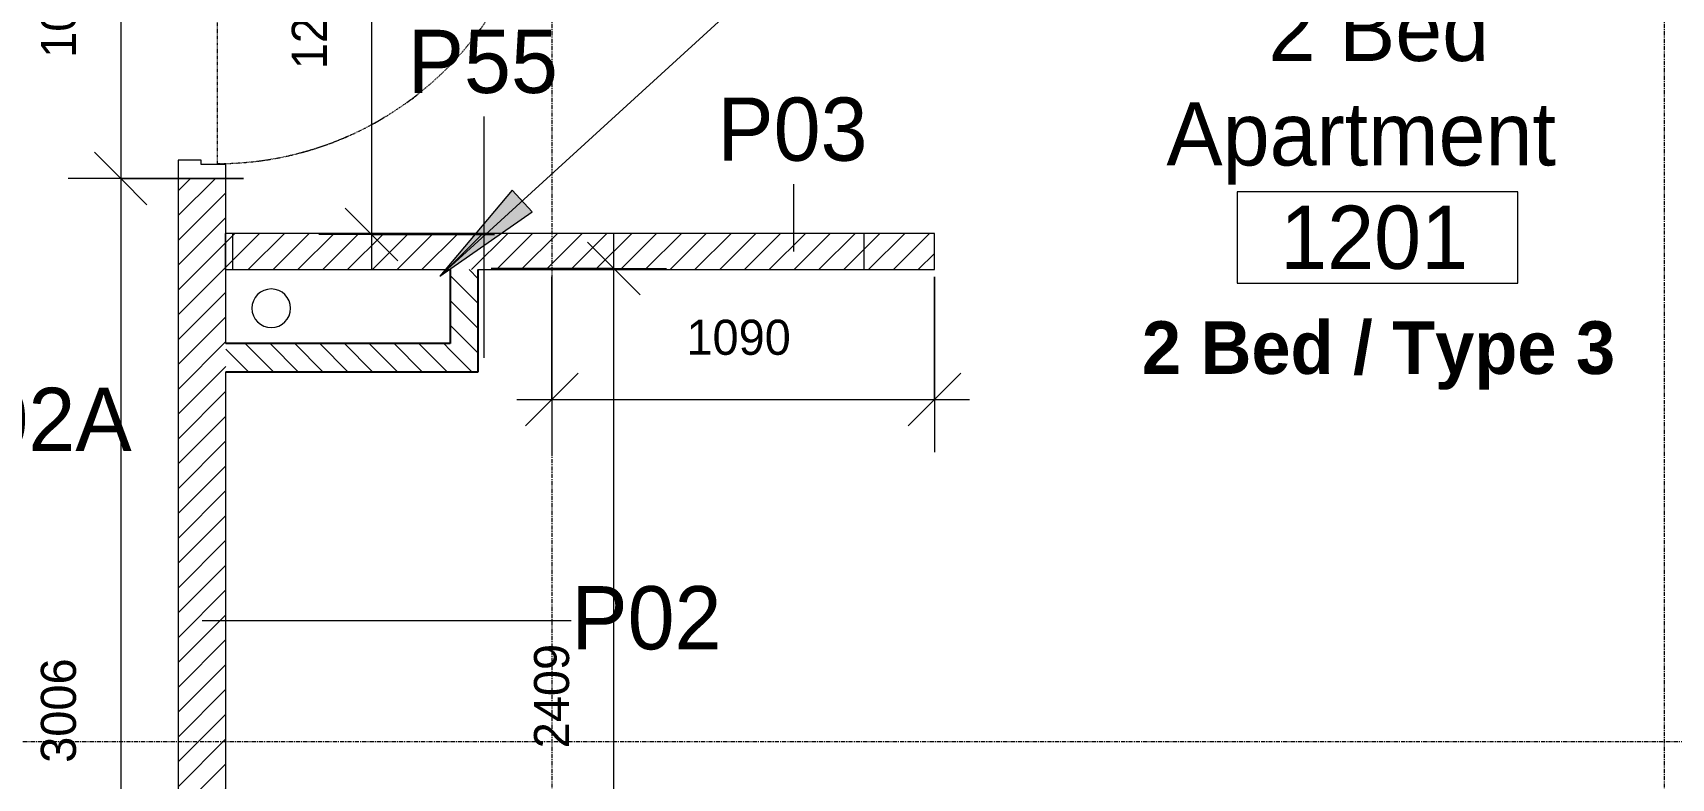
# Model space of a CAD drawing. Header units: millimetres. Extents: x 137829 to 196765, y -3018 to 487290.
# Drawn here: x 152938 to 157607, y 467473 to 469596 of the extents above; entities that cross this region are included whole.
import ezdxf

# ---------------------------------------------------------------- set-up
doc = ezdxf.new("R2010")
doc.units = ezdxf.units.MM
doc.linetypes.add('FCH_Dash 1_5mm', pattern=[3, 1.5, -1.5])
doc.linetypes.add('GridLine', pattern=[21, 12, -3, 3, -3])
for name, color, linetype, lineweight in [('A-ANNO-DIMS', 211, 'Continuous', 5), ('A-ANNO-DIMS-100', 211, 'Continuous', 5), ('A-AREA-IDEN', 2, 'Continuous', 15), ('A-DOOR', 31, 'Continuous', 15), ('A-DOOR-FRAM', 31, 'Continuous', 5), ('A-GENM', 13, 'Continuous', 15), ('A-WALL-IDEN', 211, 'Continuous', 15), ('A-WALL-PATT', 111, 'Continuous', 15), ('G-ANNO-TEXT', 231, 'Continuous', 5), ('I-WALL', 2, 'Continuous', 15), ('S-GRID', 1, 'Continuous', 5)]:
    doc.layers.add(name, color=color, linetype=linetype, lineweight=lineweight)
doc.styles.add('Akkurat-Light_2', font='Akkurat-Light.ttf', dxfattribs={"height": 180})
doc.styles.add('Akkurat-Light_3', font='Akkurat-Light.ttf', dxfattribs={"height": 100})
doc.styles.add('Akkurat-Light_B_1', font='', dxfattribs={"height": 150})
doc.styles.get('Akkurat-Light_B_1').set_extended_font_data('Akkurat-Light', bold=True)
doc.dimstyles.new('Diagonal_Cont_AkkuratLight_1_0mm', dxfattribs={"dimscale": 304.8, "dimtxt": 101.480158, "dimasz": 0.492126, "dimexe": 0.492126, "dimexo": 0.0625, "dimgap": 0.328084, "dimtad": 1, "dimdec": 0, "dimzin": 0, "dimdsep": 46, "dimtxsty": 'Akkurat-Light_3', "dimblk1": 'OBLIQUE', "dimblk2": 'OBLIQUE', "dimsah": 1, "dimcen": 0.09, "dimdle": 0.328084, "dimazin": 0, "dimtfac": 1, "dimtdec": 4, "dimtix": 1, "dimtmove": 0, "dimatfit": 3, "dimfxl": 1, "dimtvp": 1, "dimtolj": 1, "dimtzin": 0, "dimarcsym": 0})
doc.dimstyles.new('Diagonal_Cont_AkkuratLight_1_0mm_RED', dxfattribs={"dimscale": 304.8, "dimtxt": 101.480158, "dimasz": 0.492126, "dimexe": 0.492126, "dimexo": 0.0625, "dimgap": 0.328084, "dimtad": 1, "dimdec": 0, "dimzin": 0, "dimdsep": 46, "dimtxsty": 'Akkurat-Light_3', "dimblk1": 'OBLIQUE', "dimblk2": 'OBLIQUE', "dimsah": 1, "dimcen": 0.09, "dimdle": 0.328084, "dimazin": 0, "dimtfac": 1, "dimtdec": 4, "dimtix": 1, "dimtmove": 0, "dimatfit": 3, "dimfxl": 1, "dimtvp": 1, "dimtolj": 1, "dimtzin": 0, "dimarcsym": 0})
pattern_1 = [(45, (0, 0), (-35.355339, 35.355339), [])]
pattern_2 = [(135, (0, 0), (-35.355339, -35.355339), [])]

# ---------------------------------------------------------------- blocks, each defined once
blk = doc.blocks.new('FCH_GM_CircularStack_Straight - WVP_110mm-8734635-12-30 - Typical Floor_Partition Types')
at = {"layer": 'A-GENM', "lineweight": 5}
for start, end in [(360, 180), (180, 360)]:
    blk.add_arc((0, 0), 55, start, end, dxfattribs=at)
blk = doc.blocks.new('FCH_DR_Int_Sgl_Blank - DT_02 1010x2110mm FD30S-V56-12-30 - Typical Floor_Partition Types')
at = {"layer": 'A-DOOR'}
for p, q in [((-505, -68), (-505, 68)), ((505, 68), (505, -68))]:
    blk.add_line(p, q, dxfattribs=at)
at = {"layer": 'A-DOOR', "linetype": 'FCH_Dash 1_5mm', "lineweight": 5}
for p, q in [((463, -43), (-463, -43)), ((463, -348), (463, -43)), ((463, -969), (463, -953.3))]:
    blk.add_line(p, q, dxfattribs=at)
blk.add_arc((463, -43), 926, 180, 270, dxfattribs=at)
at = {"layer": 'A-DOOR', "lineweight": 5}
for start, end in [(187.012, 189.2865), (194.0461, 196.7156), (201.1208, 203.8792), (208.2844, 210.9539), (215.7135, 217.988), (232.012, 234.2865), (239.0461, 241.7156), (246.1208, 248.8792), (253.2844, 255.9539), (260.7135, 262.988)]:
    blk.add_arc((463, -43), 926, start, end, dxfattribs=at)
at = {"layer": 'A-DOOR-FRAM'}
for p, q in [((-505, 68), (-505, -68)), ((-453, 68), (-505, 68)), ((-453, 68), (-497, 68)), ((-453, 3), (-453, 68)), ((453, 68), (497, 68)), ((453, 3), (453, 68)), ((453, 68), (505, 68)), ((505, 68), (505, -68)), ((-465, 3), (-453, 3)), ((-465, -68), (-465, 3)), ((465, 3), (453, 3)), ((465, -68), (465, 3)), ((-505, -68), (-465, -68)), ((-497, -68), (-465, -68)), ((497, -68), (465, -68)), ((505, -68), (465, -68))]:
    blk.add_line(p, q, dxfattribs=at)
blk = doc.blocks.new('DIMBLOCK119-12-30 - Typical Floor_Partition Types')
at = {"layer": 'A-ANNO-DIMS-100', "lineweight": 18}
for p, q in [((154593.6, 468924.5), (154518.6, 468999.5)), ((154593.6, 468924.5), (154668.6, 468849.5)), ((154593.6, 466515.3), (154518.6, 466590.3)), ((154593.6, 466515.3), (154668.6, 466440.3))]:
    blk.add_line(p, q, dxfattribs=at)
at = {"layer": 'A-ANNO-DIMS-100'}
for p, q in [((154593.6, 466415.3), (154593.6, 469024.5)), ((154243.6, 468924.5), (154743.6, 468924.5)), ((154593.6, 468924.5), (154243.6, 468924.5)), ((154243.6, 466515.3), (154743.6, 466515.3)), ((154593.6, 466515.3), (154243.6, 466515.3))]:
    blk.add_line(p, q, dxfattribs=at)
at = {"layer": 'A-ANNO-DIMS-100', "color": 0, "insert": (154366.1, 467558.2), "char_height": 100, "width": 388.033, "attachment_point": 1, "rotation": 90, "line_spacing_factor": 1.032002, "style": 'Akkurat-Light_3'}
blk.add_mtext('2409', dxfattribs=at)
blk = doc.blocks.new('_Oblique')
at = {"color": 0, "linetype": 'ByBlock', "lineweight": -2}
blk.add_line((-0.5, -0.5), (0.5, 0.5), dxfattribs=at)
blk = doc.blocks.new('DIMBLOCK121-12-30 - Typical Floor_Partition Types')
at = {"layer": 'A-ANNO-DIMS-100', "lineweight": 18}
for p, q in [((153903.3, 470286.1), (153828.3, 470361.1)), ((153903.3, 470286.1), (153978.3, 470211.1)), ((153903.3, 469021.5), (153828.3, 469096.5)), ((153903.3, 469021.5), (153978.3, 468946.5))]:
    blk.add_line(p, q, dxfattribs=at)
at = {"layer": 'A-ANNO-DIMS-100'}
for p, q in [((153903.3, 470386.1), (153903.3, 468921.5)), ((154253.3, 470286.1), (153753.3, 470286.1)), ((153903.3, 470286.1), (154253.3, 470286.1)), ((154253.3, 469021.5), (153753.3, 469021.5)), ((153903.3, 469021.5), (154253.3, 469021.5))]:
    blk.add_line(p, q, dxfattribs=at)
at = {"layer": 'A-ANNO-DIMS-100', "color": 0, "insert": (153675.8, 469492.1), "char_height": 100, "width": 388.033, "attachment_point": 1, "rotation": 90, "line_spacing_factor": 1.032002, "style": 'Akkurat-Light_3'}
blk.add_mtext('1265', dxfattribs=at)
blk = doc.blocks.new('DIMBLOCK168-12-30 - Typical Floor_Partition Types')
at = {"layer": 'A-ANNO-DIMS-100', "lineweight": 18}
for p, q in [((153188.1, 470191.4), (153113.1, 470266.4)), ((153188.1, 470191.4), (153263.1, 470116.4)), ((153188.1, 469181.4), (153113.1, 469256.4)), ((153188.1, 469181.4), (153263.1, 469106.4))]:
    blk.add_line(p, q, dxfattribs=at)
at = {"layer": 'A-ANNO-DIMS-100'}
for p, q in [((153538.1, 470191.4), (153038.1, 470191.4)), ((153188.1, 470191.4), (153188.1, 469181.4)), ((153188.1, 470191.4), (153538.1, 470191.4)), ((153538.1, 469181.4), (153038.1, 469181.4)), ((153188.1, 469181.4), (153538.1, 469181.4))]:
    blk.add_line(p, q, dxfattribs=at)
at = {"layer": 'A-ANNO-DIMS-100', "color": 0, "insert": (152960.6, 469524.7), "char_height": 100, "width": 388.033, "attachment_point": 1, "rotation": 90, "line_spacing_factor": 1.032002, "style": 'Akkurat-Light_3'}
blk.add_mtext('1010', dxfattribs=at)
blk = doc.blocks.new('DIMBLOCK169-12-30 - Typical Floor_Partition Types')
at = {"layer": 'A-ANNO-DIMS-100', "lineweight": 18}
for p, q in [((153188.1, 469181.4), (153113.1, 469256.4)), ((153188.1, 469181.4), (153263.1, 469106.4)), ((153188.1, 466175.8), (153113.1, 466250.8)), ((153188.1, 466175.8), (153263.1, 466100.8))]:
    blk.add_line(p, q, dxfattribs=at)
at = {"layer": 'A-ANNO-DIMS-100'}
for p, q in [((153538.1, 469181.4), (153038.1, 469181.4)), ((153188.1, 469181.4), (153188.1, 466175.8)), ((153188.1, 469181.4), (153538.1, 469181.4)), ((153538.1, 466175.8), (153038.1, 466175.8)), ((153188.1, 466175.8), (153538.1, 466175.8))]:
    blk.add_line(p, q, dxfattribs=at)
at = {"layer": 'A-ANNO-DIMS-100', "color": 0, "insert": (152960.6, 467516.9), "char_height": 100, "width": 388.033, "attachment_point": 1, "rotation": 90, "line_spacing_factor": 1.032002, "style": 'Akkurat-Light_3'}
blk.add_mtext('3006', dxfattribs=at)
blk = doc.blocks.new('FCH_A_Tag_Room_Apartment Type - Name Number-1756916-12-30 - Typical Floor_Partition Types')
at = {"layer": 'A-AREA-IDEN'}
for p, q in [((4, 1.232), (-4, 1.232)), ((-4, 1.232), (-4, -1.368)), ((4, -1.368), (4, 1.232)), ((-4, -1.368), (4, -1.368))]:
    blk.add_line(p, q, dxfattribs=at)
blk = doc.blocks.new('DIMBLOCK293-12-30 - Typical Floor_Partition Types')
at = {"layer": 'A-ANNO-DIMS-100'}
for p, q in [((154417.2, 468901.4), (154417.2, 468401.4)), ((154417.2, 468551.4), (154417.2, 468901.4)), ((155507.2, 468901.4), (155507.2, 468401.4)), ((155507.2, 468551.4), (155507.2, 468901.4)), ((154317.2, 468551.4), (155607.2, 468551.4))]:
    blk.add_line(p, q, dxfattribs=at)
at = {"layer": 'A-ANNO-DIMS-100', "lineweight": 18}
for p, q in [((154417.2, 468551.4), (154492.2, 468626.4)), ((155507.2, 468551.4), (155582.2, 468626.4)), ((154417.2, 468551.4), (154342.2, 468476.4)), ((155507.2, 468551.4), (155432.2, 468476.4))]:
    blk.add_line(p, q, dxfattribs=at)
at = {"layer": 'A-ANNO-DIMS-100', "color": 0, "insert": (154800.6, 468778.9), "char_height": 100, "width": 388.033, "attachment_point": 1, "line_spacing_factor": 1.032002, "style": 'Akkurat-Light_3'}
blk.add_mtext('1090', dxfattribs=at)

msp = doc.modelspace()

# ---------------------------------------------------------------- hatches: boundary and pattern name
at = {"layer": 'A-WALL-PATT', "lineweight": 5}
h = msp.add_hatch(dxfattribs=at)
h.set_pattern_fill('FP_14', color=6, style=0, pattern_type=2)
h.set_pattern_definition(pattern_1)
h.paths.add_polyline_path([(153488.2, 466520.8), (153488.2, 469181.4), (153352.2, 469181.4), (153352.2, 466520.8)], flags=0)
h.paths.add_polyline_path([(153488.2, 470191.4), (153488.2, 470328.1), (153352.2, 470328.1), (153352.2, 470191.4), (153417.2, 470191.4)], flags=0)
h = msp.add_hatch(dxfattribs=at)
h.set_pattern_fill('FP_14', color=92, style=0, pattern_type=2)
h.set_pattern_definition(pattern_1)
h.paths.add_polyline_path([(153486.2, 468921.5), (155507.2, 468921.5), (155507.2, 469024.5), (153486.2, 469024.5)], flags=0)
h = msp.add_hatch(dxfattribs=at)
h.set_pattern_fill('FP_14', color=92, style=0, pattern_type=2)
h.set_pattern_definition(pattern_1)
h.paths.add_polyline_path([(154127.2, 468921.5), (155307.2, 468921.5), (155307.2, 469024.5), (153507.2, 469024.5), (153507.2, 468921.5), (153957.6, 468921.5)], flags=0)
h = msp.add_hatch(dxfattribs=at)
h.set_pattern_fill('FP_15', style=0, pattern_type=2)
h.set_pattern_definition(pattern_2)
h.paths.add_polyline_path([(154207.2, 468630.8), (154207.2, 468921.5), (154127.2, 468921.5), (154127.2, 468630.8)], flags=0)
h = msp.add_hatch(dxfattribs=at)
h.set_pattern_fill('FP_15', style=0, pattern_type=2)
h.set_pattern_definition(pattern_2)
h.paths.add_polyline_path([(154127.2, 468630.8), (154127.2, 468710.8), (153488.2, 468710.8), (153488.2, 468630.8), (153957.6, 468630.8)], flags=0)
at = {"layer": 'G-ANNO-TEXT', "lineweight": 15}
msp.add_hatch(color=1, dxfattribs=at).paths.add_polyline_path([(154098, 468902.8), (154360.6, 469086.1), (154304.3, 469147.8)], flags=0)

# ---------------------------------------------------------------- linework, layer by layer
at = {"layer": 'A-WALL-IDEN'}
for p, q in [((154224.5, 468670.8), (154224.5, 469358.1)), ((155107, 468973), (155107, 469165.2)), ((153420.2, 467922.6), (154472.4, 467922.6))]:
    msp.add_line(p, q, dxfattribs=at)
at = {"layer": 'G-ANNO-TEXT', "color": 1, "lineweight": 15}
for p, q in [((154098, 468902.8), (163111.6, 477135)), ((154304.3, 469147.8), (154098, 468902.8)), ((154360.6, 469086.1), (154304.3, 469147.8)), ((154098, 468902.8), (154360.6, 469086.1))]:
    msp.add_line(p, q, dxfattribs=at)
at = {"layer": 'I-WALL', "color": 211, "lineweight": 13}
for p, q in [((153352.2, 469181.4), (153352.2, 466175.8)), ((153488.2, 468710.8), (153488.2, 469181.4)), ((153488.2, 466520.8), (153488.2, 468630.8))]:
    msp.add_line(p, q, dxfattribs=at)
at = {"layer": 'I-WALL', "color": 90, "lineweight": 13}
for p, q in [((155507.2, 469024.5), (153486.2, 469024.5)), ((153486.2, 469024.5), (153486.2, 468921.5)), ((153507.2, 469024.5), (153507.2, 468921.5)), ((155307.2, 468921.5), (155307.2, 469024.5)), ((155507.2, 468921.5), (155507.2, 469024.5)), ((153486.2, 468921.5), (154127.2, 468921.5)), ((153507.2, 468921.5), (154127.2, 468921.5)), ((154207.2, 468921.5), (155507.2, 468921.5))]:
    msp.add_line(p, q, dxfattribs=at)
at = {"layer": 'I-WALL', "color": 30, "lineweight": 25}
for p, q in [((154127.2, 468921.5), (154127.2, 468710.8)), ((154207.2, 468630.8), (154207.2, 468921.5)), ((154127.2, 468710.8), (153488.2, 468710.8)), ((153488.2, 468630.8), (154207.2, 468630.8))]:
    msp.add_line(p, q, dxfattribs=at)
at = {"layer": 'S-GRID', "linetype": 'GridLine'}
for p, q in [((154417.2, 486190.2), (154417.2, 442030)), ((157587.2, 486190.2), (157587.2, 442030)), ((161952.3, 467576.5), (140221, 467576.5))]:
    msp.add_line(p, q, dxfattribs=at)

# ---------------------------------------------------------------- block references
at = {"layer": 'A-AREA-IDEN', "xscale": 99.99999999999993, "yscale": 99.99999999999993, "zscale": 99.99999999999993}
msp.add_blockref('FCH_A_Tag_Room_Apartment Type - Name Number-1756916-12-30 - Typical Floor_Partition Types', (156769.9, 469019.6), dxfattribs=at)
at = {"layer": 'A-DOOR', "rotation": 90}
msp.add_blockref('FCH_DR_Int_Sgl_Blank - DT_02 1010x2110mm FD30S-V56-12-30 - Typical Floor_Partition Types', (153420.2, 469686.4), dxfattribs=at)
at = {"layer": 'A-GENM', "lineweight": 5, "rotation": 89.9999999999999}
msp.add_blockref('FCH_GM_CircularStack_Straight - WVP_110mm-8734635-12-30 - Typical Floor_Partition Types', (153617.2, 468811.5), dxfattribs=at)

# ---------------------------------------------------------------- texts
at = {"layer": 'A-AREA-IDEN', "lineweight": 5, "char_height": 180, "attachment_point": 1, "style": 'Akkurat-Light_2'}
for s, insert, width in [('2 Bed', (156459.5, 469695.7), 761.603), ('Apartment', (156168.4, 469398.1), 1459.071), ('1201', (156492.9, 469103.7), 673.417)]:
    msp.add_mtext(s, dxfattribs=dict(at, insert=insert, width=width))
at = {"layer": 'A-WALL-IDEN', "lineweight": 5, "char_height": 180, "attachment_point": 1, "style": 'Akkurat-Light_2'}
for s, insert, width in [('P55', (154006, 469604.6), 521.097), ('P03', (154888.5, 469411.7), 521.097), ('P02A', (152630.6, 468585.1), 705.485), ('P02', (154472.4, 468020.1), 521.097)]:
    msp.add_mtext(s, dxfattribs=dict(at, insert=insert, width=width))
at = {"layer": 'G-ANNO-TEXT', "color": 7, "lineweight": 13, "insert": (156098.7, 468774.5), "char_height": 150, "width": 1731.645, "attachment_point": 1, "style": 'Akkurat-Light_B_1'}
msp.add_mtext('2 Bed / Type 3', dxfattribs=at)

# ---------------------------------------------------------------- dimensions: what is measured, and where the dimension line sits
at = {"layer": 'A-ANNO-DIMS'}
for base, p1, p2, override, picture, middle in [((153903.3, 469021.5), (154253.3, 470286.1), (154253.3, 469021.5), {"dimpost": '<>', "dimfxl": 1264.526112}, 'DIMBLOCK121-12-30 - Typical Floor_Partition Types', (153752.3, 469653.8)), ((153188.1, 469181.4), (153538.1, 470191.4), (153538.1, 469181.4), {"dimpost": '<>', "dimfxl": 1010}, 'DIMBLOCK168-12-30 - Typical Floor_Partition Types', (153037.2, 469686.4)), ((153188.1, 466175.8), (153538.1, 469181.4), (153538.1, 466175.8), {"dimpost": '<>', "dimfxl": 3005.606694}, 'DIMBLOCK169-12-30 - Typical Floor_Partition Types', (153037.2, 467678.6)), ((154593.6, 468924.5), (154243.6, 466515.3), (154243.6, 468924.5), {"dimpost": '<>', "dimfxl": 2409.231601}, 'DIMBLOCK119-12-30 - Typical Floor_Partition Types', (154442.7, 467719.9))]:
    dim = msp.add_linear_dim(base=base, p1=p1, p2=p2, angle=90, dimstyle='Diagonal_Cont_AkkuratLight_1_0mm', override=override, dxfattribs=at)
    dim.commit()
    dim.dimension.update_dxf_attribs({"geometry": picture, "text_midpoint": middle})
dim = msp.add_linear_dim(base=(155507.2, 468551.4), p1=(154417.2, 468901.4), p2=(155507.2, 468901.4), dimstyle='Diagonal_Cont_AkkuratLight_1_0mm_RED', override={"dimpost": '<>', "dimfxl": 1090.000137}, dxfattribs=at)
dim.commit()
dim.dimension.update_dxf_attribs({"geometry": 'DIMBLOCK293-12-30 - Typical Floor_Partition Types', "text_midpoint": (154962.2, 468702.3)})

doc.saveas('drawing.dxf')
